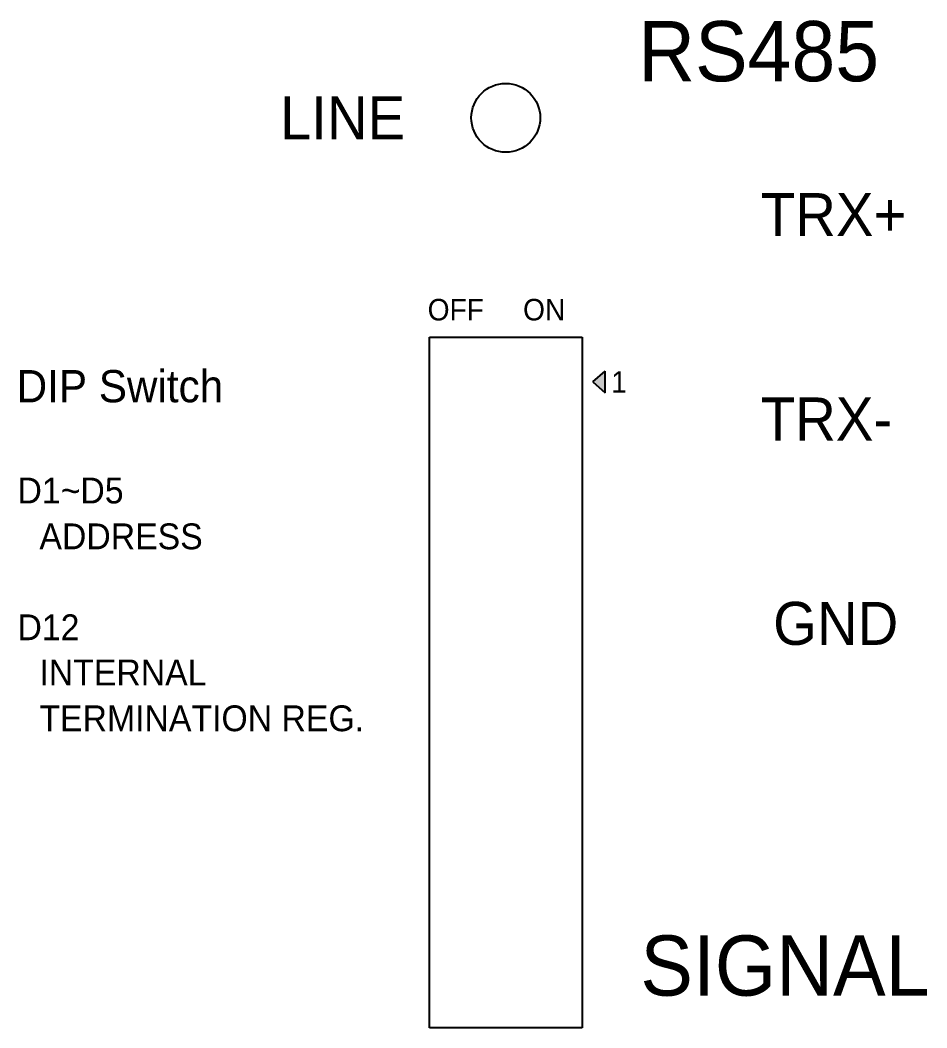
# Model space of a CAD drawing. Header units: millimetres. Extents: x 30232679 to 30326002, y -948068 to -920528.
# Drawn here: x 30315709 to 30316456, y -925719 to -924888 of the extents above; entities that cross this region are included whole.
import ezdxf

# ---------------------------------------------------------------- set-up
doc = ezdxf.new("R2010")
doc.units = ezdxf.units.MM
doc.header["$LTSCALE"] = 600
doc.header["$MEASUREMENT"] = 0
doc.layers.add('PARKING', color=7, linetype='CONTINUOUS')
doc.styles.add('돋움', font='Dotum.ttf')

msp = doc.modelspace()

# ---------------------------------------------------------------- hatches: boundary and pattern name
at = {"layer": 'PARKING', "linetype": 'Continuous'}
h = msp.add_hatch(color=256, dxfattribs=at)
h.paths.add_polyline_path([(30316181.13, -925186.52), (30316191.21, -925195.39), (30316191.21, -925186.52)])
h.paths.add_polyline_path([(30316181.13, -925186.52), (30316191.21, -925186.52), (30316191.21, -925177.65)])

# ---------------------------------------------------------------- linework, layer by layer
for p, q in [((30316046.29, -925149.61, 14196.36), (30316172.25, -925149.61, 14196.36)), ((30316046.29, -925719.13, 14196.36), (30316046.29, -925149.61, 14196.36)), ((30316172.25, -925149.61, 14196.36), (30316172.25, -925719.13, 14196.36)), ((30316181.13, -925186.52, 14196.36), (30316191.21, -925177.65, 14196.36)), ((30316191.21, -925195.39, 14196.36), (30316191.21, -925177.65, 14196.36)), ((30316181.13, -925186.52, 14196.36), (30316191.21, -925195.39, 14196.36)), ((30316172.25, -925719.13, 14196.36), (30316046.29, -925719.13, 14196.36))]:
    msp.add_line(p, q, dxfattribs=at)
msp.add_circle((30316109.27, -924968.65, 14196.36), 28.39, dxfattribs=at)

# ---------------------------------------------------------------- texts
at = {"layer": 'PARKING', "style": '돋움'}
for s, height, p in [('RS485   ', 49.677, (30316218.42, -924938.55, 14196.36)), ('LINE', 35.484, (30315923.13, -924986.39, 14196.36)), ('TRX+', 35.484, (30316319.62, -925066.23, 14196.36)), ('DIP Switch', 26.613, (30315706.05, -925203.28, 14196.36)), ('1', 17.74, (30316196.21, -925195.39, 14196.36)), ('TRX-', 35.484, (30316319.55, -925234.78, 14196.36)), ('D1~D5', 21.29, (30315706.7, -925286.66, 14196.36)), ('  ADDRESS', 21.29, (30315709.31, -925324.46, 14196.36)), ('GND', 35.484, (30316329.75, -925403.32, 14196.36)), ('D12', 21.29, (30315706.7, -925399.44, 14196.36)), ('  INTERNAL', 21.29, (30315709.31, -925436.7, 14196.36)), ('  TERMINATION REG.', 21.2901, (30315709.31, -925474.5, 14196.36)), ('SIGNAL', 49.677, (30316220.25, -925692.58, 14196.36))]:
    msp.add_text(s, height=height, dxfattribs=at).set_placement(p)
at = {"layer": 'PARKING', "color": 9, "style": '돋움'}
msp.add_text('OFF     ON', height=17.742, dxfattribs=at).set_placement((30316044.89, -925135.75, 14196.36))

doc.saveas('drawing.dxf')
